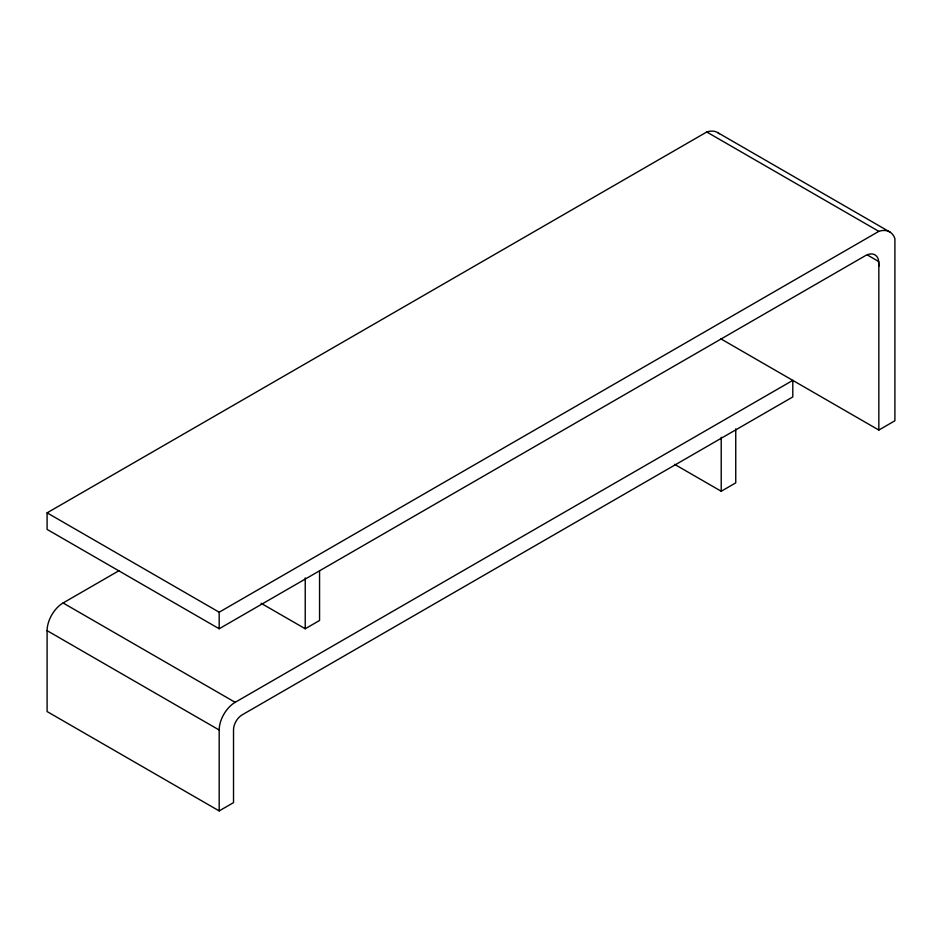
<?xml version="1.0" encoding="UTF-8"?>
<svg xmlns="http://www.w3.org/2000/svg" width="942" height="942" viewBox="0 0 942 942"><rect width="100%" height="100%" fill="white"/><g stroke="black" fill="none" stroke-linecap="round" stroke-linejoin="round"><path stroke-width="1.41" d="M878.839 266.197L878.427 259.651A19.57 11.304 -60 0 0 865.145 255.812L219.18 628.761L47.1 529.404L47.1 512.848L706.759 131.998A30.603 17.674 -60 0 1 719.264 133.74M219.18 810.909L219.18 730.015A22.608 13.058 -60 0 1 235.17 702.32L792.799 380.38L792.799 396.935L242.106 714.884A12.14 7.006 -60 0 0 233.522 729.744L233.522 802.631L219.18 810.909L47.1 711.551L47.1 630.657A22.608 13.058 -60 0 1 63.09 602.974L119.104 570.628M47.1 512.848L219.18 612.206L878.839 231.355A30.603 17.674 -60 0 1 894.9 238.632L894.9 420.78L878.839 430.058L720.677 338.743M261.099 603.28L305.232 628.761L319.562 620.484L319.562 571.099M674.578 464.324L721.219 491.253L735.749 482.869L735.749 428.869M718.039 132.81L890.119 232.156M706.759 131.998L878.839 231.355M867.452 255.023L878.839 261.605L878.839 430.058M63.09 602.974L235.17 702.32M47.1 630.657L219.18 730.015M721.219 437.253L721.219 491.253M305.232 577.917L305.232 628.761M219.18 612.206L219.18 628.761"/></g></svg>
